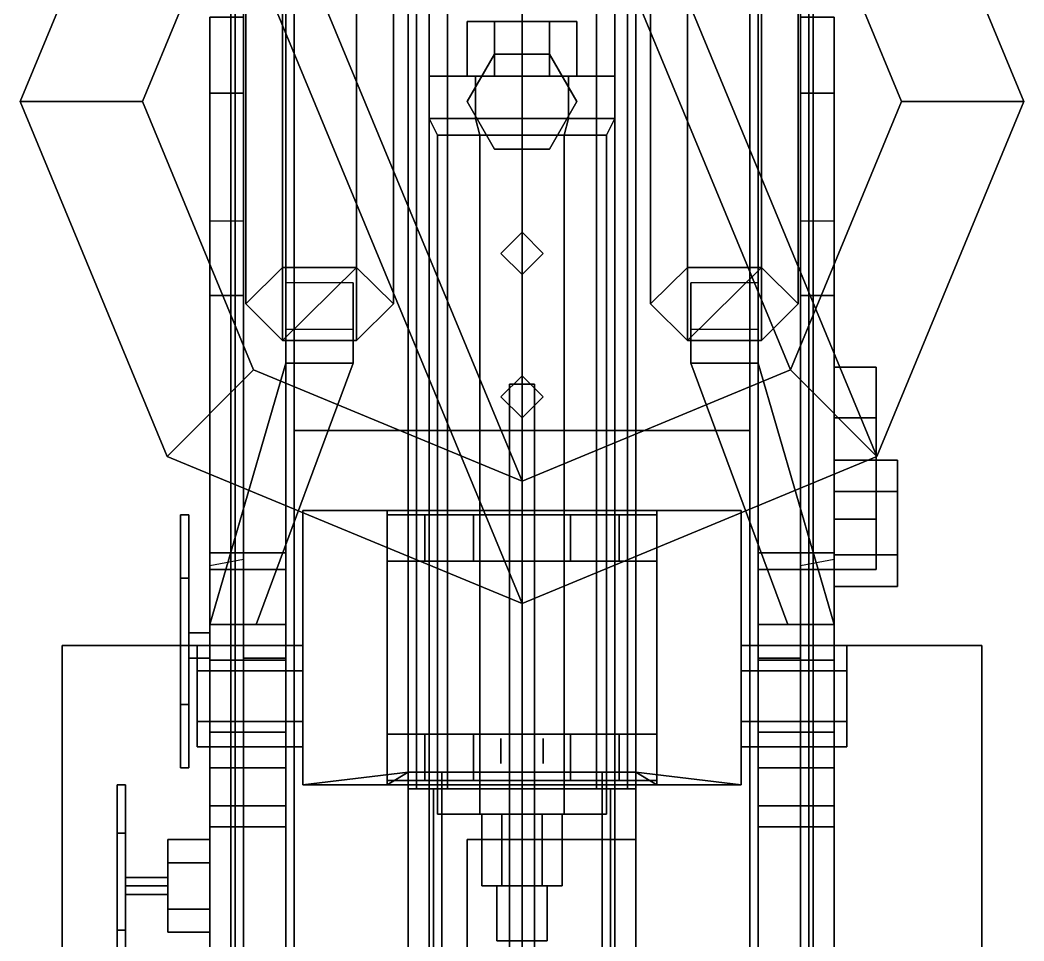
# Model space of a CAD drawing. Header units: millimetres. Extents: x -1.3 to 7, y -6.8 to 5.5.
# Drawn here: x -1.19 to 1.19, y -1.99 to 0.193 of the extents above; entities that cross this region are included whole.
import ezdxf

# ---------------------------------------------------------------- set-up
doc = ezdxf.new("R2010")
doc.units = ezdxf.units.MM
for name, color, linetype in [('catwalk', 5, 'Continuous'), ('front_support', 3, 'Continuous'), ('gun', 1, 'Continuous'), ('gun_base', 6, 'Continuous'), ('sleeve', 5, 'Continuous')]:
    doc.layers.add(name, color=color, linetype=linetype)

msp = doc.modelspace()

# ---------------------------------------------------------------- linework, layer by layer
for points in [[(-0.69, 0.67, 0.43), (-0.69, -5.21, 0.43), (-0.69, -5.21, 1.02), (-0.69, 1.26, 1.02)], [(-0.69, 1.26, 1.02), (-0.69, -5.21, 1.02), (-0.54, -5.21, 1.02), (-0.54, 1.26, 1.02)], [(-0.54, -5.21, 1.02), (-0.54, -5.21, 0.43), (-0.54, 0.67, 0.43), (-0.54, 1.26, 1.02)], [(0.54, 0.67, 0.43), (0.54, -5.21, 0.43), (0.54, -5.21, 1.02), (0.54, 1.26, 1.02)], [(0.54, 1.26, 1.02), (0.54, -5.21, 1.02), (0.69, -5.21, 1.02), (0.69, 1.26, 1.02)], [(0.69, -5.21, 1.02), (0.69, -5.21, 0.43), (0.69, 0.67, 0.43), (0.69, 1.26, 1.02)], [(-0.54, 0.67, 0.43), (-0.54, -5.21, 0.43), (-0.69, -5.21, 0.43), (-0.69, 0.67, 0.43)], [(-0.68, 0.67, 1.07), (-0.68, 0.67, 1.02), (-0.68, -4.79, 1.02), (-0.68, -4.79, 1.07)], [(-0.68, -4.79, 1.07), (-0.68, -4.79, 1.02), (-0.68, 0.67, 1.02), (-0.68, 0.67, 1.07)], [(-0.54, 0.67, 1.07), (-0.54, 0.67, 1.02), (-0.54, -4.79, 1.02), (-0.54, -4.79, 1.07)], [(-0.54, -4.79, 1.07), (-0.54, -4.79, 1.02), (-0.54, 0.67, 1.02), (-0.54, 0.67, 1.07)], [(0.69, 0.67, 0.43), (0.69, -5.21, 0.43), (0.54, -5.21, 0.43), (0.54, 0.67, 0.43)], [(0.54, -4.79, 1.07), (0.54, -4.79, 1.02), (0.54, 0.67, 1.02), (0.54, 0.67, 1.07)], [(0.54, 0.67, 1.07), (0.54, 0.67, 1.02), (0.54, -4.79, 1.02), (0.54, -4.79, 1.07)], [(0.68, -4.79, 1.07), (0.68, -4.79, 1.02), (0.68, 0.67, 1.02), (0.68, 0.67, 1.07)], [(0.68, 0.67, 1.07), (0.68, 0.67, 1.02), (0.68, -4.79, 1.02), (0.68, -4.79, 1.07)], [(-0.54, 0.22, 0.96), (-0.54, -0.78, 0.96), (0.54, -0.78, 0.96), (0.54, 0.22, 0.96)], [(0.54, 0.22, 0.45), (0.54, -0.78, 0.45), (-0.54, -0.78, 0.45), (-0.54, 0.22, 0.45)], [(-0.54, -0.78, 0.96), (-0.54, -0.78, 0.45), (0.54, -0.78, 0.45), (0.54, -0.78, 0.96)]]:
    msp.add_3dface(points)
at = {"layer": 'catwalk'}
for points in [[(-1.09, -1.29, 0.43), (-0.69, -1.29, 0.43), (-0.69, -3.55, 0.43), (-1.09, -3.55, 0.43)], [(-1.09, -3.55, 0.43), (-0.69, -3.55, 0.43), (-0.69, -1.29, 0.43), (-1.09, -1.29, 0.43)], [(0.69, -1.29, 0.43), (1.09, -1.29, 0.43), (1.09, -3.55, 0.43), (0.69, -3.55, 0.43)], [(0.69, -3.55, 0.43), (1.09, -3.55, 0.43), (1.09, -1.29, 0.43), (0.69, -1.29, 0.43)]]:
    msp.add_3dface(points, dxfattribs=at)
at = {"layer": 'front_support'}
for points in [[(0, 1.19), (0.8415, -0.8415), (0, -1.19), (-0.8415, 0.8415)], [(0.8415, 0.8415), (1.19, 0), (0.8415, -0.8415), (0, 1.19)], [(-0.6364, 0.6364, 0.22), (0, -0.9, 0.22), (0.6364, -0.6364, 0.22), (0, 0.9, 0.22)], [(0, 0.9, 0.22), (0.6364, -0.6364, 0.22), (0.9, 0, 0.22), (0.6364, 0.6364, 0.22)], [(-0.8415, 0.8415, 0.09), (-1.19, 0, 0.09), (-0.9, 0, 0.22), (-0.6364, 0.6364, 0.22)], [(-0.8415, 0.8415), (-1.19, 0), (-1.19, 0, 0.09), (-0.8415, 0.8415, 0.09)], [(-0.8415, 0.8415), (0, -1.19), (-0.8415, -0.8415), (-1.19, 0)], [(1.19, 0, 0.09), (0.8415, 0.8415, 0.09), (0.6364, 0.6364, 0.22), (0.9, 0, 0.22)], [(1.19, 0), (0.8415, 0.8415), (0.8415, 0.8415, 0.09), (1.19, 0, 0.09)], [(-0.9, 0, 0.22), (-0.6364, -0.6364, 0.22), (0, -0.9, 0.22), (-0.6364, 0.6364, 0.22)], [(-0.065, 0.1126, 0.22), (-0.13, 0, 0.22), (-0.13, 0, 0.45), (-0.065, 0.1126, 0.45)], [(0.065, 0.1126, 0.22), (-0.065, 0.1126, 0.22), (-0.065, 0.1126, 0.45), (0.065, 0.1126, 0.45)], [(0.13, 0, 0.22), (0.065, 0.1126, 0.22), (0.065, 0.1126, 0.45), (0.13, 0, 0.45)], [(-1.19, 0, 0.09), (-0.8415, -0.8415, 0.09), (-0.6364, -0.6364, 0.22), (-0.9, 0, 0.22)], [(-1.19, 0), (-0.8415, -0.8415), (-0.8415, -0.8415, 0.09), (-1.19, 0, 0.09)], [(-0.13, 0, 0.22), (-0.065, -0.1126, 0.22), (-0.065, -0.1126, 0.45), (-0.13, 0, 0.45)], [(0.065, -0.1126, 0.22), (0.13, 0, 0.22), (0.13, 0, 0.45), (0.065, -0.1126, 0.45)], [(0.8415, -0.8415, 0.09), (1.19, 0, 0.09), (0.9, 0, 0.22), (0.6364, -0.6364, 0.22)], [(0.8415, -0.8415), (1.19, 0), (1.19, 0, 0.09), (0.8415, -0.8415, 0.09)], [(-0.065, -0.1126, 0.22), (0.065, -0.1126, 0.22), (0.065, -0.1126, 0.45), (-0.065, -0.1126, 0.45)], [(0, -0.31, 0.22), (-0.05, -0.36, 0.22), (-0.05, -0.36, 0.45), (0, -0.31, 0.45)], [(0.05, -0.36, 0.22), (0, -0.31, 0.22), (0, -0.31, 0.45), (0.05, -0.36, 0.45)], [(-0.05, -0.36, 0.22), (0, -0.41, 0.22), (0, -0.41, 0.45), (-0.05, -0.36, 0.45)], [(0, -0.41, 0.22), (0.05, -0.36, 0.22), (0.05, -0.36, 0.45), (0, -0.41, 0.45)], [(-0.8415, -0.8415, 0.09), (0, -1.19, 0.09), (0, -0.9, 0.22), (-0.6364, -0.6364, 0.22)], [(0, -1.19, 0.09), (0.8415, -0.8415, 0.09), (0.6364, -0.6364, 0.22), (0, -0.9, 0.22)], [(0, -0.65, 0.22), (-0.05, -0.7, 0.22), (-0.05, -0.7, 0.45), (0, -0.65, 0.45)], [(0.05, -0.7, 0.22), (0, -0.65, 0.22), (0, -0.65, 0.45), (0.05, -0.7, 0.45)], [(-0.05, -0.7, 0.22), (0, -0.75, 0.22), (0, -0.75, 0.45), (-0.05, -0.7, 0.45)], [(0, -0.75, 0.22), (0.05, -0.7, 0.22), (0.05, -0.7, 0.45), (0, -0.75, 0.45)], [(-0.8415, -0.8415), (0, -1.19), (0, -1.19, 0.09), (-0.8415, -0.8415, 0.09)], [(0, -1.19), (0.8415, -0.8415), (0.8415, -0.8415, 0.09), (0, -1.19, 0.09)]]:
    msp.add_3dface(points, dxfattribs=at)
at = {"layer": 'gun'}
for points in [[(-0.1768, 2.4, 2.4368), (-0.25, 2.4, 2.26), (-0.25, -1.63, 2.26), (-0.1768, -1.63, 2.4368)], [(-0.25, 2.4, 2.26), (-0.1768, 2.4, 2.0832), (-0.1768, -1.63, 2.0832), (-0.25, -1.63, 2.26)], [(0, 2.4, 2.51), (-0.1768, 2.4, 2.4368), (-0.1768, -1.63, 2.4368), (0, -1.63, 2.51)], [(-0.1768, 2.4, 2.0832), (0, 2.4, 2.01), (0, -1.63, 2.01), (-0.1768, -1.63, 2.0832)], [(0.1768, 2.4, 2.4368), (0, 2.4, 2.51), (0, -1.63, 2.51), (0.1768, -1.63, 2.4368)], [(0, 2.4, 2.01), (0.1768, 2.4, 2.0832), (0.1768, -1.63, 2.0832), (0, -1.63, 2.01)], [(0.25, 2.4, 2.26), (0.1768, 2.4, 2.4368), (0.1768, -1.63, 2.4368), (0.25, -1.63, 2.26)], [(0.1768, 2.4, 2.0832), (0.25, 2.4, 2.26), (0.25, -1.63, 2.26), (0.1768, -1.63, 2.0832)], [(0, -0.67, 2.73), (-0.03, -0.67, 2.7), (-0.03, -2.04, 2.7), (0, -2.04, 2.73)], [(-0.03, -0.67, 2.7), (0, -0.67, 2.67), (0, -2.04, 2.67), (-0.03, -2.04, 2.7)], [(0.03, -0.67, 2.7), (0, -0.67, 2.73), (0, -2.04, 2.73), (0.03, -2.04, 2.7)], [(0, -0.67, 2.67), (0.03, -0.67, 2.7), (0.03, -2.04, 2.7), (0, -2.04, 2.67)], [(-0.27, -1.63, 2.55), (-0.27, -2.3, 2.55), (0.27, -2.3, 2.55), (0.27, -1.63, 2.55)], [(0.27, -1.63, 1.98), (0.27, -2.3, 1.98), (-0.27, -2.3, 1.98), (-0.27, -1.63, 1.98)], [(-0.27, -1.63, 1.98), (-0.27, -2.3, 1.98), (-0.27, -2.3, 2.55), (-0.27, -1.63, 2.55)], [(0.27, -1.63, 2.55), (0.27, -1.63, 1.98), (-0.27, -1.63, 1.98), (-0.27, -1.63, 2.55)], [(0.21, -1.63, 1.98), (0.21, -1.63, 1.9), (-0.21, -1.63, 1.9), (-0.21, -1.63, 1.98)], [(-0.21, -1.63, 1.9), (-0.21, -2.3, 1.9), (-0.21, -2.3, 1.98), (-0.21, -1.63, 1.98)], [(0.21, -1.63, 1.9), (0.21, -2.3, 1.9), (-0.21, -2.3, 1.9), (-0.21, -1.63, 1.9)], [(0.21, -2.3, 1.98), (0.21, -2.3, 1.9), (0.21, -1.63, 1.9), (0.21, -1.63, 1.98)], [(0.27, -1.75, 2.55), (0.27, -1.75, 1.98), (0.27, -1.63, 1.98), (0.27, -1.63, 2.55)], [(0.27, -1.75, 2.32), (0.27, -2.3, 2.32), (-0.13, -2.3, 2.32), (-0.13, -1.75, 2.32)], [(-0.13, -1.75, 2.11), (-0.13, -2.3, 2.11), (0.27, -2.3, 2.11), (0.27, -1.75, 2.11)], [(-0.13, -2.3, 2.32), (-0.13, -2.3, 2.11), (-0.13, -1.75, 2.11), (-0.13, -1.75, 2.32)], [(-0.13, -1.75, 2.32), (-0.13, -1.75, 2.11), (0.27, -1.75, 2.11), (0.27, -1.75, 2.32)], [(0.27, -2.3, 2.55), (0.27, -2.3, 2.32), (0.27, -1.75, 2.32), (0.27, -1.75, 2.55)], [(0.27, -2.3, 2.11), (0.27, -2.3, 1.98), (0.27, -1.75, 1.98), (0.27, -1.75, 2.11)]]:
    msp.add_3dface(points, dxfattribs=at)
at = {"layer": 'gun_base'}
for points in [[(-0.5675, 1.1633, 1.4644), (-0.655, 1.0764, 1.3402), (-0.655, -0.48, 2.43), (-0.5675, -0.3931, 2.5541)], [(-0.3925, 1.1633, 1.4644), (-0.5675, 1.1633, 1.4644), (-0.5675, -0.3931, 2.5541), (-0.3925, -0.3931, 2.5541)], [(-0.305, 1.0764, 1.3402), (-0.3925, 1.1633, 1.4644), (-0.3925, -0.3931, 2.5541), (-0.305, -0.48, 2.43)], [(0.3925, 1.1633, 1.4644), (0.305, 1.0764, 1.3402), (0.305, -0.48, 2.43), (0.3925, -0.3931, 2.5541)], [(0.5675, 1.1633, 1.4644), (0.3925, 1.1633, 1.4644), (0.3925, -0.3931, 2.5541), (0.5675, -0.3931, 2.5541)], [(0.655, 1.0764, 1.3402), (0.5675, 1.1633, 1.4644), (0.5675, -0.3931, 2.5541), (0.655, -0.48, 2.43)], [(-0.655, 1.0764, 1.3402), (-0.5675, 0.9895, 1.2161), (-0.5675, -0.5669, 2.3059), (-0.655, -0.48, 2.43)], [(-0.3925, 0.9895, 1.2161), (-0.305, 1.0764, 1.3402), (-0.305, -0.48, 2.43), (-0.3925, -0.5669, 2.3059)], [(0.305, 1.0764, 1.3402), (0.3925, 0.9895, 1.2161), (0.3925, -0.5669, 2.3059), (0.305, -0.48, 2.43)], [(0.5675, 0.9895, 1.2161), (0.655, 1.0764, 1.3402), (0.655, -0.48, 2.43), (0.5675, -0.5669, 2.3059)], [(-0.5675, 0.9895, 1.2161), (-0.3925, 0.9895, 1.2161), (-0.3925, -0.5669, 2.3059), (-0.5675, -0.5669, 2.3059)], [(0.3925, 0.9895, 1.2161), (0.5675, 0.9895, 1.2161), (0.5675, -0.5669, 2.3059), (0.3925, -0.5669, 2.3059)], [(-0.66, 0.67, 1.32), (-0.66, -1.32, 1.91), (-0.56, -1.32, 1.91), (-0.56, 0.67, 1.32)], [(-0.66, 0.67, 1.07), (-0.66, -1.32, 1.07), (-0.66, -1.32, 1.91), (-0.66, 0.67, 1.32)], [(-0.56, 0.67, 1.07), (-0.56, -3.15, 1.07), (-0.66, -3.15, 1.07), (-0.66, 0.67, 1.07)], [(0.66, 0.67, 1.07), (0.66, -3.15, 1.07), (0.56, -3.15, 1.07), (0.56, 0.67, 1.07)], [(0.56, 0.67, 1.32), (0.56, -1.32, 1.91), (0.66, -1.32, 1.91), (0.66, 0.67, 1.32)], [(0.66, -1.32, 1.91), (0.66, -1.32, 1.07), (0.66, 0.67, 1.07), (0.66, 0.67, 1.32)], [(-0.56, -1.32, 1.91), (-0.56, -1.32, 1.07), (-0.56, 0.52, 1.07), (-0.56, 0.52, 1.3645)], [(0.56, 0.52, 1.07), (0.56, -1.32, 1.07), (0.56, -1.32, 1.91), (0.56, 0.52, 1.3645)], [(-0.66, 0.02, 1.49), (-0.66, 0.2, 1.07), (-0.74, 0.2, 1.07), (-0.74, 0.02, 1.49)], [(-0.66, 0.2, 1.07), (-0.66, -0.46, 1.07), (-0.74, -0.46, 1.07), (-0.74, 0.2, 1.07)], [(-0.74, 0.2, 1.07), (-0.74, -0.46, 1.07), (-0.74, -0.46, 1.3), (-0.74, 0.02, 1.49)], [(0.74, 0.02, 1.49), (0.74, 0.2, 1.07), (0.66, 0.2, 1.07), (0.66, 0.02, 1.49)], [(0.74, 0.2, 1.07), (0.74, -0.46, 1.07), (0.66, -0.46, 1.07), (0.66, 0.2, 1.07)], [(0.74, -0.46, 1.3), (0.74, -0.46, 1.07), (0.74, 0.2, 1.07), (0.74, 0.02, 1.49)], [(-0.74, 0.02, 1.49), (-0.74, -0.46, 1.3), (-0.66, -0.46, 1.3), (-0.66, 0.02, 1.49)], [(0.66, 0.02, 1.49), (0.66, -0.46, 1.3), (0.74, -0.46, 1.3), (0.74, 0.02, 1.49)], [(-0.74, -0.2833, 1.37), (-0.74, -1.1, 1.86), (-0.66, -1.0855, 1.8513), (-0.66, -0.2833, 1.37)], [(-0.74, -0.46, 1.3), (-0.74, -1.11, 1.79), (-0.74, -1.1, 1.86), (-0.74, -0.2833, 1.37)], [(0.66, -0.46, 1.3), (0.66, -1.11, 1.79), (0.66, -1.1, 1.86), (0.66, -0.2833, 1.37)], [(0.66, -0.2833, 1.37), (0.66, -1.1, 1.86), (0.74, -1.0855, 1.8513), (0.74, -0.2833, 1.37)], [(0.74, -1.0855, 1.8513), (0.74, -1.11, 1.79), (0.74, -0.46, 1.3), (0.74, -0.2833, 1.37)], [(-0.5675, -0.3931, 2.5541), (-0.655, -0.48, 2.43), (-0.5675, -0.5669, 2.3059), (-0.3925, -0.3931, 2.5541)], [(-0.3925, -0.3931, 2.5541), (-0.5675, -0.5669, 2.3059), (-0.3925, -0.5669, 2.3059), (-0.305, -0.48, 2.43)], [(0.3925, -0.3931, 2.5541), (0.305, -0.48, 2.43), (0.3925, -0.5669, 2.3059), (0.5675, -0.3931, 2.5541)], [(0.5675, -0.3931, 2.5541), (0.3925, -0.5669, 2.3059), (0.5675, -0.5669, 2.3059), (0.655, -0.48, 2.43)], [(-0.56, -0.54, 2.34), (-0.56, -0.62, 2.42), (-0.56, -0.62, 2.5), (-0.56, -0.43, 2.5)], [(-0.56, -0.43, 2.5), (-0.56, -0.62, 2.5), (-0.4, -0.62, 2.5), (-0.4, -0.43, 2.5)], [(-0.4, -0.62, 2.5), (-0.4, -0.62, 2.42), (-0.4, -0.54, 2.34), (-0.4, -0.43, 2.5)], [(0.4, -0.54, 2.34), (0.4, -0.62, 2.42), (0.4, -0.62, 2.5), (0.4, -0.43, 2.5)], [(0.4, -0.43, 2.5), (0.4, -0.62, 2.5), (0.56, -0.62, 2.5), (0.56, -0.43, 2.5)], [(0.56, -0.62, 2.5), (0.56, -0.62, 2.42), (0.56, -0.54, 2.34), (0.56, -0.43, 2.5)], [(-0.66, -0.46, 1.3), (-0.66, -1.11, 1.79), (-0.74, -1.11, 1.79), (-0.74, -0.46, 1.3)], [(-0.74, -0.46, 1.3), (-0.74, -0.46, 1.07), (-0.66, -0.46, 1.07), (-0.66, -0.46, 1.3)], [(-0.66, -0.46, 1.19), (-0.66, -0.46, 1.07), (-0.74, -0.46, 1.07), (-0.74, -0.46, 1.19)], [(-0.66, -0.46, 1.07), (-0.66, -2.4, 1.07), (-0.74, -2.4, 1.07), (-0.74, -0.46, 1.07)], [(-0.74, -0.46, 1.19), (-0.74, -2.4, 1.19), (-0.66, -2.4, 1.19), (-0.66, -0.46, 1.19)], [(-0.74, -0.46, 1.07), (-0.74, -2.4, 1.07), (-0.74, -2.4, 1.19), (-0.74, -0.46, 1.19)], [(0.66, -0.46, 1.3), (0.66, -0.46, 1.07), (0.74, -0.46, 1.07), (0.74, -0.46, 1.3)], [(0.74, -0.46, 1.3), (0.74, -1.11, 1.79), (0.66, -1.11, 1.79), (0.66, -0.46, 1.3)], [(0.74, -0.46, 1.19), (0.74, -0.46, 1.07), (0.66, -0.46, 1.07), (0.66, -0.46, 1.19)], [(0.66, -0.46, 1.07), (0.66, -2.4, 1.07), (0.66, -2.4, 1.19), (0.66, -0.46, 1.19)], [(0.74, -0.46, 1.07), (0.74, -2.4, 1.07), (0.66, -2.4, 1.07), (0.66, -0.46, 1.07)], [(0.66, -0.46, 1.19), (0.66, -2.4, 1.19), (0.74, -2.4, 1.19), (0.74, -0.46, 1.19)], [(0.74, -2.4, 1.19), (0.74, -2.4, 1.07), (0.74, -0.46, 1.07), (0.74, -0.46, 1.19)], [(-0.4, -0.54, 2.34), (-0.4, -0.62, 2.42), (-0.56, -0.62, 2.42), (-0.56, -0.54, 2.34)], [(0.56, -0.54, 2.34), (0.56, -0.62, 2.42), (0.4, -0.62, 2.42), (0.4, -0.54, 2.34)], [(-0.56, -0.62, 2.5), (-0.74, -1.24, 2.16), (-0.63, -1.24, 2.16), (-0.4, -0.62, 2.5)], [(-0.56, -0.62, 2.42), (-0.74, -1.24, 2.05), (-0.74, -1.24, 2.16), (-0.56, -0.62, 2.5)], [(-0.4, -0.62, 2.42), (-0.63, -1.24, 2.05), (-0.74, -1.24, 2.05), (-0.56, -0.62, 2.42)], [(-0.63, -1.24, 2.16), (-0.63, -1.24, 2.05), (-0.4, -0.62, 2.42), (-0.4, -0.62, 2.5)], [(0.4, -0.62, 2.42), (0.63, -1.24, 2.05), (0.63, -1.24, 2.16), (0.4, -0.62, 2.5)], [(0.56, -0.62, 2.42), (0.74, -1.24, 2.05), (0.63, -1.24, 2.05), (0.4, -0.62, 2.42)], [(0.4, -0.62, 2.5), (0.63, -1.24, 2.16), (0.74, -1.24, 2.16), (0.56, -0.62, 2.5)], [(0.74, -1.24, 2.16), (0.74, -1.24, 2.05), (0.56, -0.62, 2.42), (0.56, -0.62, 2.5)], [(0.84, -0.75, 1.5178), (0.84, -0.63, 1.31), (0.74, -0.63, 1.31), (0.74, -0.75, 1.5178)], [(0.84, -0.63, 1.31), (0.84, -0.75, 1.1022), (0.74, -0.75, 1.1022), (0.74, -0.63, 1.31)], [(0.74, -0.99, 1.5178), (0.74, -0.75, 1.5178), (0.74, -0.63, 1.31), (0.74, -1.11, 1.31)], [(0.74, -1.11, 1.31), (0.74, -0.63, 1.31), (0.74, -0.75, 1.1022), (0.74, -0.99, 1.1022)], [(0.84, -1.11, 1.31), (0.84, -0.63, 1.31), (0.84, -0.75, 1.5178), (0.84, -0.99, 1.5178)], [(0.84, -0.99, 1.1022), (0.84, -0.75, 1.1022), (0.84, -0.63, 1.31), (0.84, -1.11, 1.31)], [(0.84, -0.99, 1.5178), (0.84, -0.75, 1.5178), (0.74, -0.75, 1.5178), (0.74, -0.99, 1.5178)], [(0.84, -0.75, 1.1022), (0.84, -0.99, 1.1022), (0.74, -0.99, 1.1022), (0.74, -0.75, 1.1022)], [(0.89, -0.925, 1.6599), (0.89, -0.85, 1.53), (0.74, -0.85, 1.53), (0.74, -0.925, 1.6599)], [(0.89, -0.85, 1.53), (0.89, -0.925, 1.4001), (0.74, -0.925, 1.4001), (0.74, -0.85, 1.53)], [(0.74, -1.075, 1.6599), (0.74, -0.925, 1.6599), (0.74, -0.85, 1.53), (0.74, -1.15, 1.53)], [(0.74, -1.15, 1.53), (0.74, -0.85, 1.53), (0.74, -0.925, 1.4001), (0.74, -1.075, 1.4001)], [(0.89, -1.15, 1.53), (0.89, -0.85, 1.53), (0.89, -0.925, 1.6599), (0.89, -1.075, 1.6599)], [(0.89, -1.075, 1.4001), (0.89, -0.925, 1.4001), (0.89, -0.85, 1.53), (0.89, -1.15, 1.53)], [(0.89, -1.075, 1.6599), (0.89, -0.925, 1.6599), (0.74, -0.925, 1.6599), (0.74, -1.075, 1.6599)], [(0.89, -0.925, 1.4001), (0.89, -1.075, 1.4001), (0.74, -1.075, 1.4001), (0.74, -0.925, 1.4001)], [(-0.79, -1.13, 1.7998), (-0.79, -0.98, 1.54), (-0.81, -0.98, 1.54), (-0.81, -1.13, 1.7998)], [(-0.79, -0.98, 1.54), (-0.79, -1.13, 1.2802), (-0.81, -1.13, 1.2802), (-0.81, -0.98, 1.54)], [(-0.81, -1.43, 1.7998), (-0.81, -1.13, 1.7998), (-0.81, -0.98, 1.54), (-0.81, -1.58, 1.54)], [(-0.81, -1.58, 1.54), (-0.81, -0.98, 1.54), (-0.81, -1.13, 1.2802), (-0.81, -1.43, 1.2802)], [(-0.79, -1.58, 1.54), (-0.79, -0.98, 1.54), (-0.79, -1.13, 1.7998), (-0.79, -1.43, 1.7998)], [(-0.79, -1.43, 1.2802), (-0.79, -1.13, 1.2802), (-0.79, -0.98, 1.54), (-0.79, -1.58, 1.54)], [(0.84, -1.11, 1.31), (0.84, -0.99, 1.5178), (0.74, -0.99, 1.5178), (0.74, -1.11, 1.31)], [(0.84, -0.99, 1.1022), (0.84, -1.11, 1.31), (0.74, -1.11, 1.31), (0.74, -0.99, 1.1022)], [(-0.74, -1.07, 1.89), (-0.74, -1.72, 1.89), (-0.74, -1.58, 1.96), (-0.74, -1.24, 1.96)], [(-0.74, -1.11, 1.79), (-0.74, -1.67, 1.79), (-0.74, -1.72, 1.89), (-0.74, -1.07, 1.89)], [(-0.56, -1.24, 1.96), (-0.56, -1.07, 1.89), (-0.74, -1.07, 1.89), (-0.74, -1.24, 1.96)], [(-0.56, -1.07, 1.89), (-0.56, -1.11, 1.79), (-0.74, -1.11, 1.79), (-0.74, -1.07, 1.89)], [(-0.56, -1.58, 1.96), (-0.56, -1.72, 1.89), (-0.56, -1.07, 1.89), (-0.56, -1.24, 1.96)], [(-0.56, -1.72, 1.89), (-0.56, -1.67, 1.79), (-0.56, -1.11, 1.79), (-0.56, -1.07, 1.89)], [(0.74, -1.24, 1.96), (0.74, -1.07, 1.89), (0.56, -1.07, 1.89), (0.56, -1.24, 1.96)], [(0.74, -1.07, 1.89), (0.74, -1.11, 1.79), (0.56, -1.11, 1.79), (0.56, -1.07, 1.89)], [(0.56, -1.07, 1.89), (0.56, -1.72, 1.89), (0.56, -1.58, 1.96), (0.56, -1.24, 1.96)], [(0.56, -1.11, 1.79), (0.56, -1.67, 1.79), (0.56, -1.72, 1.89), (0.56, -1.07, 1.89)], [(0.74, -1.58, 1.96), (0.74, -1.72, 1.89), (0.74, -1.07, 1.89), (0.74, -1.24, 1.96)], [(0.74, -1.72, 1.89), (0.74, -1.67, 1.79), (0.74, -1.11, 1.79), (0.74, -1.07, 1.89)], [(0.89, -1.15, 1.53), (0.89, -1.075, 1.6599), (0.74, -1.075, 1.6599), (0.74, -1.15, 1.53)], [(0.89, -1.075, 1.4001), (0.89, -1.15, 1.53), (0.74, -1.15, 1.53), (0.74, -1.075, 1.4001)], [(-0.56, -1.11, 1.79), (-0.56, -1.67, 1.79), (-0.74, -1.67, 1.79), (-0.74, -1.11, 1.79)], [(0.74, -1.11, 1.79), (0.74, -1.67, 1.79), (0.56, -1.67, 1.79), (0.56, -1.11, 1.79)], [(-0.79, -1.43, 1.7998), (-0.79, -1.13, 1.7998), (-0.81, -1.13, 1.7998), (-0.81, -1.43, 1.7998)], [(-0.79, -1.13, 1.2802), (-0.79, -1.43, 1.2802), (-0.81, -1.43, 1.2802), (-0.81, -1.13, 1.2802)], [(-0.74, -1.29, 1.58), (-0.74, -1.26, 1.55), (-0.79, -1.26, 1.55), (-0.79, -1.29, 1.58)], [(-0.74, -1.26, 1.55), (-0.74, -1.29, 1.52), (-0.79, -1.29, 1.52), (-0.79, -1.26, 1.55)], [(-0.74, -1.24, 1.96), (-0.74, -1.58, 1.96), (-0.74, -1.58, 2.16), (-0.74, -1.24, 2.16)], [(-0.56, -1.24, 2.16), (-0.56, -1.24, 1.96), (-0.74, -1.24, 1.96), (-0.74, -1.24, 2.16)], [(-0.56, -1.325, 2.3072), (-0.56, -1.24, 2.16), (-0.74, -1.24, 2.16), (-0.74, -1.325, 2.3072)], [(-0.74, -1.24, 2.16), (-0.74, -1.58, 2.16), (-0.74, -1.495, 2.3072), (-0.74, -1.325, 2.3072)], [(-0.56, -1.58, 2.16), (-0.56, -1.58, 1.96), (-0.56, -1.24, 1.96), (-0.56, -1.24, 2.16)], [(-0.56, -1.495, 2.3072), (-0.56, -1.58, 2.16), (-0.56, -1.24, 2.16), (-0.56, -1.325, 2.3072)], [(0.74, -1.24, 1.96), (0.74, -1.58, 1.96), (0.56, -1.58, 1.96), (0.56, -1.24, 1.96)], [(0.56, -1.24, 1.96), (0.56, -1.58, 1.96), (0.74, -1.58, 1.96), (0.74, -1.24, 1.96)], [(0.56, -1.24, 1.96), (0.56, -1.58, 1.96), (0.56, -1.58, 2.16), (0.56, -1.24, 2.16)], [(0.74, -1.24, 2.16), (0.74, -1.24, 1.96), (0.56, -1.24, 1.96), (0.56, -1.24, 2.16)], [(0.56, -1.24, 2.16), (0.56, -1.58, 2.16), (0.56, -1.495, 2.3072), (0.56, -1.325, 2.3072)], [(0.74, -1.325, 2.3072), (0.74, -1.24, 2.16), (0.56, -1.24, 2.16), (0.56, -1.325, 2.3072)], [(0.74, -1.58, 2.16), (0.74, -1.58, 1.96), (0.74, -1.24, 1.96), (0.74, -1.24, 2.16)], [(0.74, -1.495, 2.3072), (0.74, -1.58, 2.16), (0.74, -1.24, 2.16), (0.74, -1.325, 2.3072)], [(-0.74, -1.32, 1.55), (-0.74, -1.29, 1.58), (-0.79, -1.29, 1.58), (-0.79, -1.32, 1.55)], [(-0.74, -1.29, 1.52), (-0.74, -1.32, 1.55), (-0.79, -1.32, 1.55), (-0.79, -1.29, 1.52)], [(-0.56, -1.495, 2.3072), (-0.56, -1.325, 2.3072), (-0.74, -1.325, 2.3072), (-0.74, -1.495, 2.3072)], [(-0.66, -1.32, 1.91), (-0.66, -3.15, 1.42), (-0.56, -3.15, 1.42), (-0.56, -1.32, 1.91)], [(-0.66, -1.32, 1.07), (-0.66, -3.15, 1.07), (-0.66, -3.15, 1.42), (-0.66, -1.32, 1.91)], [(-0.56, -3.15, 1.42), (-0.56, -3.15, 1.07), (-0.56, -1.32, 1.07), (-0.56, -1.32, 1.91)], [(0.56, -1.32, 1.07), (0.56, -3.15, 1.07), (0.56, -3.15, 1.42), (0.56, -1.32, 1.91)], [(0.56, -1.32, 1.91), (0.56, -3.15, 1.42), (0.66, -3.15, 1.42), (0.66, -1.32, 1.91)], [(0.74, -1.495, 2.3072), (0.74, -1.325, 2.3072), (0.56, -1.325, 2.3072), (0.56, -1.495, 2.3072)], [(0.66, -3.15, 1.42), (0.66, -3.15, 1.07), (0.66, -1.32, 1.07), (0.66, -1.32, 1.91)], [(-0.79, -1.58, 1.54), (-0.79, -1.43, 1.7998), (-0.81, -1.43, 1.7998), (-0.81, -1.58, 1.54)], [(-0.79, -1.43, 1.2802), (-0.79, -1.58, 1.54), (-0.81, -1.58, 1.54), (-0.81, -1.43, 1.2802)], [(-0.56, -1.58, 2.16), (-0.56, -1.495, 2.3072), (-0.74, -1.495, 2.3072), (-0.74, -1.58, 2.16)], [(0.74, -1.58, 2.16), (0.74, -1.495, 2.3072), (0.56, -1.495, 2.3072), (0.56, -1.58, 2.16)], [(-0.74, -1.58, 1.96), (-0.74, -1.72, 1.89), (-0.56, -1.72, 1.89), (-0.56, -1.58, 1.96)], [(-0.74, -1.58, 2.16), (-0.74, -1.58, 1.96), (-0.56, -1.58, 1.96), (-0.56, -1.58, 2.16)], [(0.56, -1.58, 1.96), (0.56, -1.72, 1.89), (0.74, -1.72, 1.89), (0.74, -1.58, 1.96)], [(0.56, -1.58, 2.16), (0.56, -1.58, 1.96), (0.74, -1.58, 1.96), (0.74, -1.58, 2.16)], [(-0.94, -1.735, 1.6892), (-0.94, -1.62, 1.49), (-0.96, -1.62, 1.49), (-0.96, -1.735, 1.6892)], [(-0.94, -1.62, 1.49), (-0.94, -1.735, 1.2908), (-0.96, -1.735, 1.2908), (-0.96, -1.62, 1.49)], [(-0.96, -1.965, 1.6892), (-0.96, -1.735, 1.6892), (-0.96, -1.62, 1.49), (-0.96, -2.08, 1.49)], [(-0.96, -2.08, 1.49), (-0.96, -1.62, 1.49), (-0.96, -1.735, 1.2908), (-0.96, -1.965, 1.2908)], [(-0.94, -2.08, 1.49), (-0.94, -1.62, 1.49), (-0.94, -1.735, 1.6892), (-0.94, -1.965, 1.6892)], [(-0.94, -1.965, 1.2908), (-0.94, -1.735, 1.2908), (-0.94, -1.62, 1.49), (-0.94, -2.08, 1.49)], [(-0.66, -1.67, 1.79), (-0.66, -2.4393, 1.3363), (-0.74, -2.4393, 1.3363), (-0.74, -1.67, 1.79)], [(-0.74, -1.72, 1.89), (-0.74, -1.67, 1.79), (-0.56, -1.67, 1.79), (-0.56, -1.72, 1.89)], [(-0.74, -1.67, 1.79), (-0.74, -2.4393, 1.3363), (-0.74, -2.5198, 1.3697), (-0.74, -1.72, 1.89)], [(0.56, -1.72, 1.89), (0.56, -1.67, 1.79), (0.74, -1.67, 1.79), (0.74, -1.72, 1.89)], [(0.74, -1.67, 1.79), (0.74, -2.4393, 1.3363), (0.66, -2.4393, 1.3363), (0.66, -1.67, 1.79)], [(0.66, -1.67, 1.79), (0.66, -2.4393, 1.3363), (0.66, -2.5198, 1.3697), (0.66, -1.72, 1.89)], [(0.74, -2.5198, 1.3697), (0.74, -2.4393, 1.3363), (0.74, -1.67, 1.79), (0.74, -1.72, 1.89)], [(-0.94, -1.965, 1.6892), (-0.94, -1.735, 1.6892), (-0.96, -1.735, 1.6892), (-0.96, -1.965, 1.6892)], [(-0.94, -1.735, 1.2908), (-0.94, -1.965, 1.2908), (-0.96, -1.965, 1.2908), (-0.96, -1.735, 1.2908)], [(-0.74, -1.72, 1.89), (-0.74, -2.5198, 1.3697), (-0.66, -2.5198, 1.3697), (-0.66, -1.72, 1.89)], [(0.66, -1.72, 1.89), (0.66, -2.5198, 1.3697), (0.74, -2.5198, 1.3697), (0.74, -1.72, 1.89)], [(-0.74, -1.805, 1.5853), (-0.74, -1.75, 1.49), (-0.84, -1.75, 1.49), (-0.84, -1.805, 1.5853)], [(-0.74, -1.75, 1.49), (-0.74, -1.805, 1.3947), (-0.84, -1.805, 1.3947), (-0.84, -1.75, 1.49)], [(-0.84, -1.915, 1.3947), (-0.84, -1.805, 1.5853), (-0.84, -1.75, 1.49), (-0.84, -1.805, 1.3947)], [(-0.74, -1.915, 1.5853), (-0.74, -1.805, 1.5853), (-0.84, -1.805, 1.5853), (-0.84, -1.915, 1.5853)], [(-0.74, -1.805, 1.3947), (-0.74, -1.915, 1.3947), (-0.84, -1.915, 1.3947), (-0.84, -1.805, 1.3947)], [(-0.84, -1.97, 1.49), (-0.84, -1.915, 1.5853), (-0.84, -1.805, 1.5853), (-0.84, -1.915, 1.3947)], [(-0.84, -1.86, 1.51), (-0.84, -1.84, 1.49), (-0.94, -1.84, 1.49), (-0.94, -1.86, 1.51)], [(-0.84, -1.84, 1.49), (-0.84, -1.86, 1.47), (-0.94, -1.86, 1.47), (-0.94, -1.84, 1.49)], [(-0.84, -1.88, 1.49), (-0.84, -1.86, 1.51), (-0.94, -1.86, 1.51), (-0.94, -1.88, 1.49)], [(-0.84, -1.86, 1.47), (-0.84, -1.88, 1.49), (-0.94, -1.88, 1.49), (-0.94, -1.86, 1.47)], [(-0.74, -1.97, 1.49), (-0.74, -1.915, 1.5853), (-0.84, -1.915, 1.5853), (-0.84, -1.97, 1.49)], [(-0.74, -1.915, 1.3947), (-0.74, -1.97, 1.49), (-0.84, -1.97, 1.49), (-0.84, -1.915, 1.3947)], [(-0.94, -2.08, 1.49), (-0.94, -1.965, 1.6892), (-0.96, -1.965, 1.6892), (-0.96, -2.08, 1.49)], [(-0.94, -1.965, 1.2908), (-0.94, -2.08, 1.49), (-0.96, -2.08, 1.49), (-0.96, -1.965, 1.2908)]]:
    msp.add_3dface(points, dxfattribs=at)
at = {"layer": 'sleeve'}
for points in [[(-0.27, 0.58, 1.68), (-0.27, -1.59, 1.68), (-0.27, -1.59, 1.87), (-0.27, 0.58, 1.87)], [(0, 0.58, 1.58), (0, -1.59, 1.58), (-0.27, -1.59, 1.68), (-0.27, 0.58, 1.68)], [(-0.27, 0.58, 1.87), (-0.27, -1.59, 1.87), (0, -1.59, 1.87), (0, 0.58, 1.87)], [(-0.27, 0.58, 1.87), (-0.27, -3.14, 1.87), (-0.27, -3.14, 1.98), (-0.27, 0.58, 1.98)], [(-0.27, 0.58, 1.98), (-0.27, -3.14, 1.98), (-0.22, -3.14, 1.98), (-0.22, 0.58, 1.98)], [(-0.22, -3.14, 1.98), (-0.22, -3.14, 1.87), (-0.22, 0.58, 1.87), (-0.22, 0.58, 1.98)], [(0, 0.58, 1.87), (0, -1.59, 1.87), (0.27, -1.59, 1.87), (0.27, 0.58, 1.87)], [(0.27, 0.58, 1.68), (0.27, -1.59, 1.68), (0, -1.59, 1.58), (0, 0.58, 1.58)], [(0.22, 0.58, 1.87), (0.22, -3.14, 1.87), (0.22, -3.14, 1.98), (0.22, 0.58, 1.98)], [(0.22, 0.58, 1.98), (0.22, -3.14, 1.98), (0.27, -3.14, 1.98), (0.27, 0.58, 1.98)], [(0.27, -1.59, 1.87), (0.27, -1.59, 1.68), (0.27, 0.58, 1.68), (0.27, 0.58, 1.87)], [(0.27, -3.14, 1.98), (0.27, -3.14, 1.87), (0.27, 0.58, 1.87), (0.27, 0.58, 1.98)], [(-0.065, 0.19, 2.9326), (-0.13, 0.19, 2.82), (-0.13, 0.06, 2.82), (-0.065, 0.06, 2.9326)], [(-0.13, 0.19, 2.82), (-0.065, 0.19, 2.7074), (-0.065, 0.06, 2.7074), (-0.13, 0.06, 2.82)], [(0.13, 0.19, 2.82), (-0.13, 0.19, 2.82), (-0.065, 0.19, 2.9326), (0.065, 0.19, 2.9326)], [(0.065, 0.19, 2.7074), (-0.065, 0.19, 2.7074), (-0.13, 0.19, 2.82), (0.13, 0.19, 2.82)], [(0.065, 0.19, 2.9326), (-0.065, 0.19, 2.9326), (-0.065, 0.06, 2.9326), (0.065, 0.06, 2.9326)], [(-0.065, 0.19, 2.7074), (0.065, 0.19, 2.7074), (0.065, 0.06, 2.7074), (-0.065, 0.06, 2.7074)], [(0.13, 0.19, 2.82), (0.065, 0.19, 2.9326), (0.065, 0.06, 2.9326), (0.13, 0.06, 2.82)], [(0.065, 0.19, 2.7074), (0.13, 0.19, 2.82), (0.13, 0.06, 2.82), (0.065, 0.06, 2.7074)], [(-0.11, 0.06, 3.0105), (-0.22, 0.06, 2.82), (-0.22, -0.04, 2.82), (-0.11, -0.04, 3.0105)], [(-0.22, 0.06, 2.82), (-0.11, 0.06, 2.6295), (-0.11, -0.04, 2.6295), (-0.22, -0.04, 2.82)], [(0.22, 0.06, 2.82), (-0.22, 0.06, 2.82), (-0.11, 0.06, 3.0105), (0.11, 0.06, 3.0105)], [(0.11, 0.06, 2.6295), (-0.11, 0.06, 2.6295), (-0.22, 0.06, 2.82), (0.22, 0.06, 2.82)], [(0.11, 0.06, 3.0105), (-0.11, 0.06, 3.0105), (-0.11, -0.04, 3.0105), (0.11, -0.04, 3.0105)], [(-0.11, 0.06, 2.6295), (0.11, 0.06, 2.6295), (0.11, -0.04, 2.6295), (-0.11, -0.04, 2.6295)], [(0.22, 0.06, 2.82), (0.11, 0.06, 3.0105), (0.11, -0.04, 3.0105), (0.22, -0.04, 2.82)], [(0.11, 0.06, 2.6295), (0.22, 0.06, 2.82), (0.22, -0.04, 2.82), (0.11, -0.04, 2.6295)], [(-0.1, -0.08, 2.6468), (-0.2, -0.08, 2.82), (-0.22, -0.04, 2.82), (-0.11, -0.04, 2.6295)], [(-0.2, -0.08, 2.82), (-0.1, -0.08, 2.9932), (-0.11, -0.04, 3.0105), (-0.22, -0.04, 2.82)], [(0.1, -0.08, 2.6468), (-0.1, -0.08, 2.6468), (-0.11, -0.04, 2.6295), (0.11, -0.04, 2.6295)], [(-0.1, -0.08, 2.9932), (0.1, -0.08, 2.9932), (0.11, -0.04, 3.0105), (-0.11, -0.04, 3.0105)], [(0.2, -0.08, 2.82), (0.1, -0.08, 2.6468), (0.11, -0.04, 2.6295), (0.22, -0.04, 2.82)], [(0.1, -0.08, 2.9932), (0.2, -0.08, 2.82), (0.22, -0.04, 2.82), (0.11, -0.04, 3.0105)], [(-0.1, -0.08, 2.9932), (-0.2, -0.08, 2.82), (-0.2, -1.69, 2.82), (-0.1, -1.69, 2.9932)], [(-0.2, -0.08, 2.82), (-0.1, -0.08, 2.6468), (-0.1, -1.69, 2.6468), (-0.2, -1.69, 2.82)], [(0.1, -0.08, 2.9932), (-0.1, -0.08, 2.9932), (-0.1, -1.69, 2.9932), (0.1, -1.69, 2.9932)], [(-0.1, -0.08, 2.6468), (0.1, -0.08, 2.6468), (0.1, -1.69, 2.6468), (-0.1, -1.69, 2.6468)], [(0.2, -0.08, 2.82), (0.1, -0.08, 2.9932), (0.1, -1.69, 2.9932), (0.2, -1.69, 2.82)], [(0.1, -0.08, 2.6468), (0.2, -0.08, 2.82), (0.2, -1.69, 2.82), (0.1, -1.69, 2.6468)], [(-0.52, -0.97, 1.99), (-0.52, -1.62, 1.99), (-0.52, -1.62, 2.34), (-0.52, -0.97, 2.34)], [(-0.32, -0.97, 2.34), (-0.32, -0.97, 1.99), (-0.52, -0.97, 1.99), (-0.52, -0.97, 2.34)], [(-0.52, -0.97, 2.34), (-0.52, -1.62, 2.34), (-0.32, -1.62, 2.34), (-0.32, -0.97, 2.34)], [(-0.32, -0.97, 1.99), (-0.32, -1.62, 1.99), (-0.52, -1.62, 1.99), (-0.52, -0.97, 1.99)], [(-0.27, -0.97, 1.68), (-0.27, -1.59, 1.68), (-0.52, -1.62, 1.99), (-0.52, -0.97, 1.99)], [(-0.32, -0.97, 1.99), (-0.27, -0.97, 1.87), (-0.27, -0.97, 1.68), (-0.52, -0.97, 1.99)], [(-0.32, -0.97, 2.18), (-0.32, -1.62, 2.18), (-0.32, -1.62, 2.45), (-0.32, -0.97, 2.45)], [(0.32, -0.97, 2.45), (0.32, -0.97, 2.18), (-0.32, -0.97, 2.18), (-0.32, -0.97, 2.45)], [(-0.32, -0.97, 2.45), (-0.32, -1.62, 2.45), (0.32, -1.62, 2.45), (0.32, -0.97, 2.45)], [(0.32, -0.97, 2.18), (0.32, -1.62, 2.18), (-0.32, -1.62, 2.18), (-0.32, -0.97, 2.18)], [(-0.32, -1.62, 2.18), (-0.32, -1.62, 1.99), (-0.32, -0.97, 1.99), (-0.32, -0.97, 2.18)], [(-0.32, -1.62, 1.99), (-0.27, -1.59, 1.87), (-0.27, -0.97, 1.87), (-0.32, -0.97, 1.99)], [(0.52, -0.97, 1.99), (0.27, -0.97, 1.68), (0.27, -0.97, 1.87), (0.32, -0.97, 1.99)], [(0.32, -0.97, 1.99), (0.27, -0.97, 1.87), (0.27, -1.59, 1.87), (0.32, -1.62, 1.99)], [(0.27, -1.59, 1.68), (0.27, -0.97, 1.68), (0.52, -0.97, 1.99), (0.52, -1.62, 1.99)], [(0.32, -1.62, 2.45), (0.32, -1.62, 2.18), (0.32, -0.97, 2.18), (0.32, -0.97, 2.45)], [(0.32, -0.97, 1.99), (0.32, -1.62, 1.99), (0.32, -1.62, 2.18), (0.32, -0.97, 2.18)], [(0.52, -0.97, 2.34), (0.52, -0.97, 1.99), (0.32, -0.97, 1.99), (0.32, -0.97, 2.34)], [(0.52, -0.97, 1.99), (0.52, -1.62, 1.99), (0.32, -1.62, 1.99), (0.32, -0.97, 1.99)], [(0.32, -0.97, 2.34), (0.32, -1.62, 2.34), (0.52, -1.62, 2.34), (0.52, -0.97, 2.34)], [(0.52, -1.62, 2.34), (0.52, -1.62, 1.99), (0.52, -0.97, 1.99), (0.52, -0.97, 2.34)], [(0.23, -0.98, 2.65), (0.32, -0.98, 2.45), (-0.32, -0.98, 2.45), (-0.23, -0.98, 2.65)], [(-0.32, -0.98, 2.45), (-0.32, -1.09, 2.45), (-0.23, -1.09, 2.65), (-0.23, -0.98, 2.65)], [(-0.23, -0.98, 2.65), (-0.23, -1.09, 2.65), (-0.23, -1.09, 2.82), (-0.23, -0.98, 2.82)], [(0.23, -0.98, 2.82), (0.23, -0.98, 2.65), (-0.23, -0.98, 2.65), (-0.23, -0.98, 2.82)], [(-0.115, -0.98, 3.0192), (-0.23, -0.98, 2.82), (-0.23, -1.09, 2.82), (-0.115, -1.09, 3.0192)], [(0.115, -0.98, 3.0192), (0.23, -0.98, 2.82), (-0.23, -0.98, 2.82), (-0.115, -0.98, 3.0192)], [(0.115, -0.98, 3.0192), (-0.115, -0.98, 3.0192), (-0.115, -1.09, 3.0192), (0.115, -1.09, 3.0192)], [(0.23, -0.98, 2.82), (0.115, -0.98, 3.0192), (0.115, -1.09, 3.0192), (0.23, -1.09, 2.82)], [(0.23, -1.09, 2.65), (0.32, -1.09, 2.45), (0.32, -0.98, 2.45), (0.23, -0.98, 2.65)], [(0.23, -1.09, 2.82), (0.23, -1.09, 2.65), (0.23, -0.98, 2.65), (0.23, -0.98, 2.82)], [(-0.23, -1.09, 2.65), (-0.32, -1.09, 2.45), (0.32, -1.09, 2.45), (0.23, -1.09, 2.65)], [(-0.23, -1.09, 2.82), (-0.23, -1.09, 2.65), (0.23, -1.09, 2.65), (0.23, -1.09, 2.82)], [(-0.115, -1.09, 3.0192), (-0.23, -1.09, 2.82), (0.23, -1.09, 2.82), (0.115, -1.09, 3.0192)], [(-0.52, -1.35, 2.2639), (-0.52, -1.29, 2.16), (-0.77, -1.29, 2.16), (-0.77, -1.35, 2.2639)], [(-0.52, -1.29, 2.16), (-0.52, -1.35, 2.0561), (-0.77, -1.35, 2.0561), (-0.77, -1.29, 2.16)], [(-0.77, -1.47, 2.2639), (-0.77, -1.35, 2.2639), (-0.77, -1.29, 2.16), (-0.77, -1.53, 2.16)], [(-0.77, -1.53, 2.16), (-0.77, -1.29, 2.16), (-0.77, -1.35, 2.0561), (-0.77, -1.47, 2.0561)], [(0.52, -1.29, 2.16), (0.52, -1.35, 2.2639), (0.77, -1.35, 2.2639), (0.77, -1.29, 2.16)], [(0.52, -1.35, 2.0561), (0.52, -1.29, 2.16), (0.77, -1.29, 2.16), (0.77, -1.35, 2.0561)], [(0.77, -1.53, 2.16), (0.77, -1.29, 2.16), (0.77, -1.35, 2.2639), (0.77, -1.47, 2.2639)], [(0.77, -1.47, 2.0561), (0.77, -1.35, 2.0561), (0.77, -1.29, 2.16), (0.77, -1.53, 2.16)], [(-0.52, -1.47, 2.2639), (-0.52, -1.35, 2.2639), (-0.77, -1.35, 2.2639), (-0.77, -1.47, 2.2639)], [(-0.52, -1.35, 2.0561), (-0.52, -1.47, 2.0561), (-0.77, -1.47, 2.0561), (-0.77, -1.35, 2.0561)], [(0.52, -1.35, 2.2639), (0.52, -1.47, 2.2639), (0.77, -1.47, 2.2639), (0.77, -1.35, 2.2639)], [(0.52, -1.47, 2.0561), (0.52, -1.35, 2.0561), (0.77, -1.35, 2.0561), (0.77, -1.47, 2.0561)], [(-0.52, -1.53, 2.16), (-0.52, -1.47, 2.2639), (-0.77, -1.47, 2.2639), (-0.77, -1.53, 2.16)], [(-0.52, -1.47, 2.0561), (-0.52, -1.53, 2.16), (-0.77, -1.53, 2.16), (-0.77, -1.47, 2.0561)], [(0.52, -1.47, 2.2639), (0.52, -1.53, 2.16), (0.77, -1.53, 2.16), (0.77, -1.47, 2.2639)], [(0.52, -1.53, 2.16), (0.52, -1.47, 2.0561), (0.77, -1.47, 2.0561), (0.77, -1.53, 2.16)], [(-0.32, -1.5, 2.45), (-0.32, -1.61, 2.45), (-0.23, -1.61, 2.65), (-0.23, -1.5, 2.65)], [(0.23, -1.5, 2.65), (0.32, -1.5, 2.45), (-0.32, -1.5, 2.45), (-0.23, -1.5, 2.65)], [(-0.23, -1.5, 2.65), (-0.23, -1.61, 2.65), (-0.23, -1.61, 2.82), (-0.23, -1.5, 2.82)], [(0.23, -1.5, 2.82), (0.23, -1.5, 2.65), (-0.23, -1.5, 2.65), (-0.23, -1.5, 2.82)], [(0.115, -1.5, 3.0192), (0.23, -1.5, 2.82), (-0.23, -1.5, 2.82), (-0.115, -1.5, 3.0192)], [(-0.115, -1.5, 3.0192), (-0.23, -1.5, 2.82), (-0.23, -1.61, 2.82), (-0.115, -1.61, 3.0192)], [(0.115, -1.5, 3.0192), (-0.115, -1.5, 3.0192), (-0.115, -1.61, 3.0192), (0.115, -1.61, 3.0192)], [(-0.05, -1.56, 3.09), (-0.05, -1.57, 3.02), (-0.05, -1.51, 3.02), (-0.05, -1.52, 3.09)], [(-0.05, -1.52, 3.09), (-0.05, -1.51, 3.02), (-0.05, -1.57, 3.02), (-0.05, -1.56, 3.09)], [(0.05, -1.52, 3.09), (0.05, -1.51, 3.02), (0.05, -1.57, 3.02), (0.05, -1.56, 3.09)], [(0.05, -1.56, 3.09), (0.05, -1.57, 3.02), (0.05, -1.51, 3.02), (0.05, -1.52, 3.09)], [(0.23, -1.5, 2.82), (0.115, -1.5, 3.0192), (0.115, -1.61, 3.0192), (0.23, -1.61, 2.82)], [(0.23, -1.61, 2.82), (0.23, -1.61, 2.65), (0.23, -1.5, 2.65), (0.23, -1.5, 2.82)], [(0.23, -1.61, 2.65), (0.32, -1.61, 2.45), (0.32, -1.5, 2.45), (0.23, -1.5, 2.65)], [(-0.52, -1.62, 1.99), (-0.27, -1.59, 1.68), (-0.27, -1.59, 1.87), (-0.32, -1.62, 1.99)], [(-0.19, -1.59, 1.65), (-0.19, -3.14, 1.65), (-0.27, -3.14, 1.68), (-0.27, -1.59, 1.68)], [(-0.27, -1.59, 1.68), (-0.27, -3.14, 1.68), (-0.27, -3.14, 1.87), (-0.27, -1.59, 1.87)], [(-0.22, -1.59, 1.87), (-0.22, -3.14, 1.87), (-0.19, -3.14, 1.87), (-0.19, -1.59, 1.87)], [(-0.19, -1.59, 1.87), (-0.19, -1.59, 1.65), (0, -1.59, 1.58), (0, -1.59, 1.87)], [(-0.19, -3.14, 1.87), (-0.19, -3.14, 1.65), (-0.19, -1.59, 1.65), (-0.19, -1.59, 1.87)], [(0, -1.59, 1.58), (-0.19, -1.59, 1.65), (-0.19, -3.14, 1.65), (0, -3.14, 1.58)], [(0, -3.14, 1.58), (-0.19, -3.14, 1.65), (-0.19, -1.59, 1.65), (0, -1.59, 1.58)], [(0, -1.59, 1.87), (0, -1.59, 1.58), (0.19, -1.59, 1.65), (0.19, -1.59, 1.87)], [(0.19, -3.14, 1.65), (0, -3.14, 1.58), (0, -1.59, 1.58), (0.19, -1.59, 1.65)], [(0.19, -1.59, 1.65), (0, -1.59, 1.58), (0, -3.14, 1.58), (0.19, -3.14, 1.65)], [(0.19, -1.59, 1.65), (0.19, -3.14, 1.65), (0.19, -3.14, 1.87), (0.19, -1.59, 1.87)], [(0.27, -1.59, 1.68), (0.27, -3.14, 1.68), (0.19, -3.14, 1.65), (0.19, -1.59, 1.65)], [(0.19, -1.59, 1.87), (0.19, -3.14, 1.87), (0.22, -3.14, 1.87), (0.22, -1.59, 1.87)], [(0.27, -3.14, 1.87), (0.27, -3.14, 1.68), (0.27, -1.59, 1.68), (0.27, -1.59, 1.87)], [(0.32, -1.62, 1.99), (0.27, -1.59, 1.87), (0.27, -1.59, 1.68), (0.52, -1.62, 1.99)], [(-0.23, -1.61, 2.65), (-0.32, -1.61, 2.45), (0.32, -1.61, 2.45), (0.23, -1.61, 2.65)], [(-0.23, -1.61, 2.82), (-0.23, -1.61, 2.65), (0.23, -1.61, 2.65), (0.23, -1.61, 2.82)], [(-0.115, -1.61, 3.0192), (-0.23, -1.61, 2.82), (0.23, -1.61, 2.82), (0.115, -1.61, 3.0192)], [(-0.52, -1.62, 2.34), (-0.52, -1.62, 1.99), (-0.32, -1.62, 1.99), (-0.32, -1.62, 2.34)], [(-0.32, -1.62, 2.45), (-0.32, -1.62, 2.18), (0.32, -1.62, 2.18), (0.32, -1.62, 2.45)], [(0.32, -1.62, 2.34), (0.32, -1.62, 1.99), (0.52, -1.62, 1.99), (0.52, -1.62, 2.34)], [(0.1, -1.69, 2.9932), (-0.1, -1.69, 2.9932), (-0.2, -1.69, 2.82), (0.2, -1.69, 2.82)], [(0.2, -1.69, 2.82), (-0.2, -1.69, 2.82), (-0.1, -1.69, 2.6468), (0.1, -1.69, 2.6468)], [(-0.0475, -1.69, 2.8123), (-0.095, -1.69, 2.73), (-0.095, -1.86, 2.73), (-0.0475, -1.86, 2.8123)], [(-0.095, -1.69, 2.73), (-0.0475, -1.69, 2.6477), (-0.0475, -1.86, 2.6477), (-0.095, -1.86, 2.73)], [(0.0475, -1.69, 2.8123), (-0.0475, -1.69, 2.8123), (-0.0475, -1.86, 2.8123), (0.0475, -1.86, 2.8123)], [(-0.0475, -1.69, 2.6477), (0.0475, -1.69, 2.6477), (0.0475, -1.86, 2.6477), (-0.0475, -1.86, 2.6477)], [(0.095, -1.69, 2.73), (0.0475, -1.69, 2.8123), (0.0475, -1.86, 2.8123), (0.095, -1.86, 2.73)], [(0.0475, -1.69, 2.6477), (0.095, -1.69, 2.73), (0.095, -1.86, 2.73), (0.0475, -1.86, 2.6477)], [(0.0475, -1.86, 2.8123), (-0.0475, -1.86, 2.8123), (-0.095, -1.86, 2.73), (0.095, -1.86, 2.73)], [(0.095, -1.86, 2.73), (-0.095, -1.86, 2.73), (-0.0475, -1.86, 2.6477), (0.0475, -1.86, 2.6477)], [(-0.03, -1.86, 2.752), (-0.06, -1.86, 2.7), (-0.06, -1.99, 2.7), (-0.03, -1.99, 2.752)], [(-0.06, -1.86, 2.7), (-0.03, -1.86, 2.648), (-0.03, -1.99, 2.648), (-0.06, -1.99, 2.7)], [(0.03, -1.86, 2.752), (-0.03, -1.86, 2.752), (-0.03, -1.99, 2.752), (0.03, -1.99, 2.752)], [(-0.03, -1.86, 2.648), (0.03, -1.86, 2.648), (0.03, -1.99, 2.648), (-0.03, -1.99, 2.648)], [(0.06, -1.86, 2.7), (0.03, -1.86, 2.752), (0.03, -1.99, 2.752), (0.06, -1.99, 2.7)], [(0.03, -1.86, 2.648), (0.06, -1.86, 2.7), (0.06, -1.99, 2.7), (0.03, -1.99, 2.648)], [(0.03, -1.99, 2.752), (-0.03, -1.99, 2.752), (-0.06, -1.99, 2.7), (0.06, -1.99, 2.7)], [(0.06, -1.99, 2.7), (-0.06, -1.99, 2.7), (-0.03, -1.99, 2.648), (0.03, -1.99, 2.648)]]:
    msp.add_3dface(points, dxfattribs=at)

doc.saveas('drawing.dxf')
